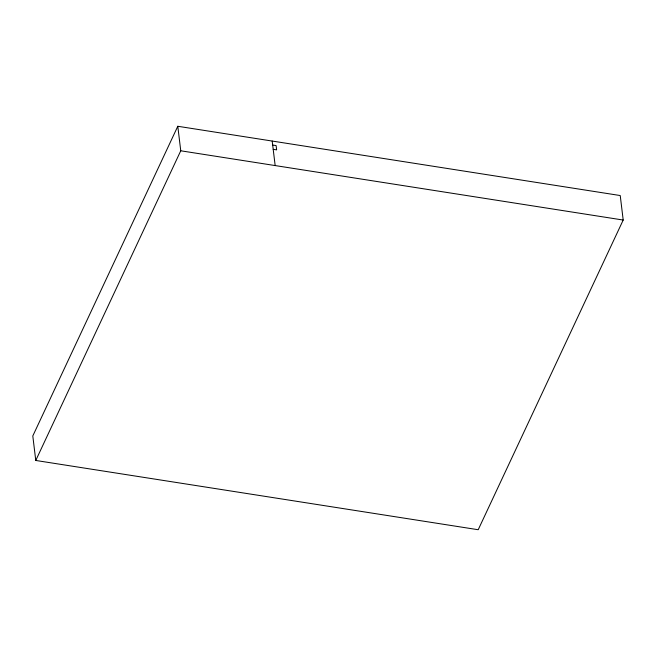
<?xml version="1.0" encoding="UTF-8"?>
<svg xmlns="http://www.w3.org/2000/svg" width="656" height="656" viewBox="0 0 656 656"><rect width="100%" height="100%" fill="white"/><g stroke="black" fill="none" stroke-linecap="round" stroke-linejoin="round"><path stroke-width="0.98" d="M177.792 126.272L32.8 435.953L35.768 460.463L478.208 529.728L623.2 220.047L620.232 195.537L177.792 126.272L180.753 150.79L35.768 460.463M272.683 145.042L276.11 145.575L276.635 149.863L273.208 149.33M180.753 150.79L623.2 220.047M272.199 141.056L275.167 165.574"/></g></svg>
